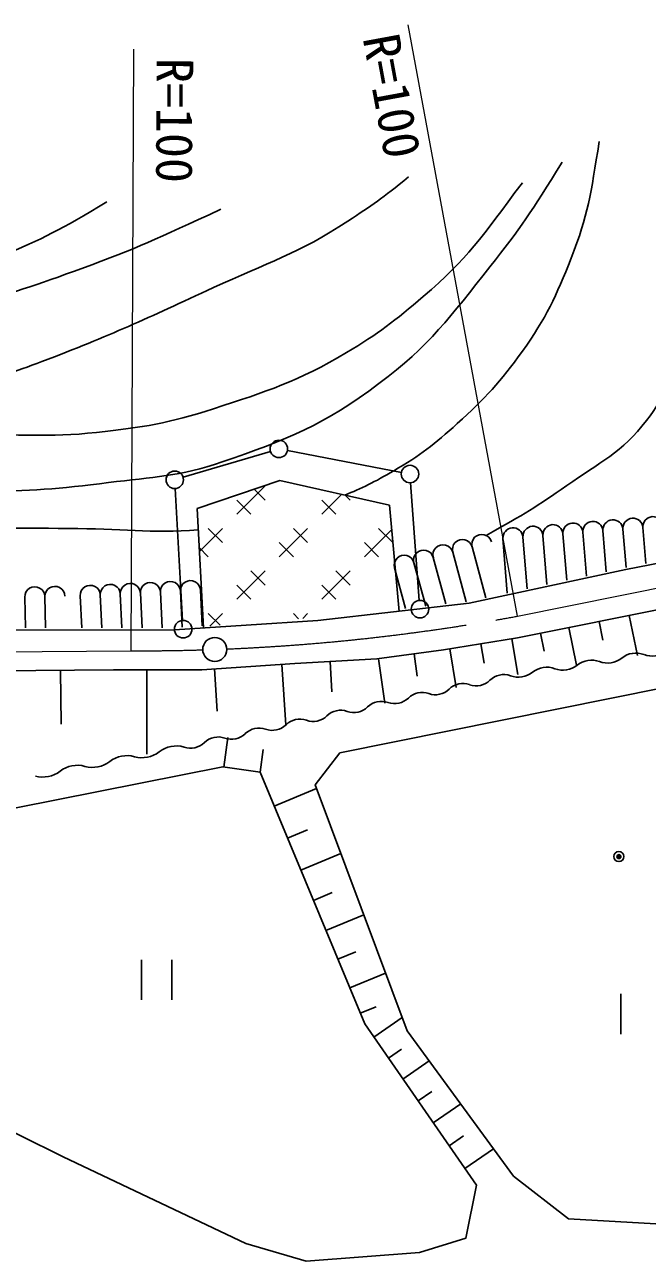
# Model space of a CAD drawing. Units: millimetres, scale not verified. Extents: x 40000 to 680000, y 20000 to 380000.
# Drawn here: x 440571 to 471602, y 252656 to 314328 of the extents above; entities that cross this region are included whole.
import ezdxf
from ezdxf.enums import TextEntityAlignment as Align

# ---------------------------------------------------------------- set-up
doc = ezdxf.new("R2010")
doc.units = ezdxf.units.MM
doc.header["$LTSCALE"] = 1000
doc.header["$PDMODE"] = 32
doc.header["$PDSIZE"] = 500
doc.linetypes.add('CHAIN', pattern=[18.5, 12, -1.5, 3.5, -1.5])
for name, color, linetype, lineweight in [('M-BGD', 7, 'Continuous', 25), ('M-BMK', 2, 'CHAIN', 13), ('M-BMK-ROW', 30, 'Continuous', 25), ('M-BMK-SRVR', 3, 'Continuous', 25), ('M-STR-HTXT', 7, 'Continuous', 13)]:
    doc.layers.add(name, color=color, linetype=linetype, lineweight=lineweight)
doc.styles.add('ＭＳ ゴシック', font='')
doc.styles.get('ＭＳ ゴシック').set_extended_font_data('MS Gothic')

msp = doc.modelspace()

# ---------------------------------------------------------------- linework, layer by layer
at = {"layer": 'M-BGD'}
for p, q in [((470537, 287153), (504675, 293835)), ((449161, 290206), (453294, 291590)), ((451135, 289914), (452549, 291328)), ((452010, 291160), (452549, 290621)), ((453294, 291590), (458758, 290373)), ((502266, 291244), (465128, 283744)), ((451135, 290621), (451842, 289914)), ((455377, 289914), (456368, 290905)), ((455377, 290621), (456084, 289914)), ((456548, 290865), (456791, 290621)), ((449479, 284245), (449161, 290206)), ((458758, 290373), (459229, 285071)), ((471387, 289255), (471532, 287449)), ((449276, 288055), (450428, 289207)), ((449720, 289207), (450428, 288500)), ((453256, 287793), (454670, 289207)), ((453963, 289207), (454670, 288500)), ((457499, 287793), (458865, 289160)), ((458206, 289207), (458913, 288500)), ((464410, 288697), (464627, 285983)), ((465406, 288776), (465613, 286195)), ((466403, 288856), (466599, 286407)), ((467400, 288936), (467585, 286619)), ((468397, 289016), (468572, 286831)), ((469394, 289095), (469558, 287044)), ((470391, 289175), (470544, 287255)), ((449265, 288248), (449720, 287793)), ((453256, 288500), (453963, 287793)), ((457499, 288500), (458206, 287793)), ((461903, 288019), (462570, 285553)), ((462868, 288280), (463552, 285752)), ((459973, 287496), (460560, 285323)), ((460938, 287758), (461565, 285438)), ((451135, 285672), (452549, 287086)), ((451842, 287086), (452549, 286379)), ((455377, 285672), (456791, 287086)), ((456084, 287086), (456791, 286379)), ((459007, 287235), (459556, 285208)), ((462718, 285471), (470537, 287153)), ((451135, 286379), (451842, 285672)), ((455377, 286379), (456084, 285672)), ((440571, 285784), (440605, 284253)), ((441571, 285805), (441605, 284253)), ((443337, 285844), (443412, 284253)), ((444335, 285891), (444414, 284253)), ((445334, 285939), (445415, 284253)), ((446333, 285986), (446416, 284253)), ((447332, 286034), (447417, 284253)), ((448331, 286081), (448417, 284277)), ((449330, 286129), (449415, 284341)), ((449720, 284965), (450306, 284379)), ((449800, 284337), (450428, 284965)), ((453963, 284965), (454225, 284702)), ((454425, 284719), (454670, 284965)), ((455173, 284607), (462718, 285471)), ((448036, 284153), (455173, 284607)), ((469199, 284566), (469389, 283626)), ((470703, 284870), (471108, 282864)), ((427944, 284107), (448036, 284153)), ((465128, 283744), (461446, 283153)), ((464859, 283700), (465145, 281916)), ((466278, 283976), (466457, 283090)), ((467695, 284262), (468074, 282382)), ((461446, 283153), (458127, 282698)), ((461760, 283203), (462071, 281267)), ((463310, 283452), (463465, 282483)), ((454036, 282471), (449400, 282153)), ((458127, 282698), (454036, 282471)), ((455798, 282569), (455882, 281061)), ((458209, 282709), (458513, 280489)), ((459985, 282953), (460137, 281842)), ((444990, 282153), (420443, 281925)), ((442360, 282128), (442385, 279441)), ((449400, 282153), (444990, 282153)), ((446660, 282153), (446660, 277942)), ((450027, 282196), (450171, 280095)), ((453387, 282426), (453594, 279414)), ((450489, 277304), (450700, 278782)), ((452298, 277045), (452460, 278176)), ((452303, 277044), (450447, 277310)), ((457516, 264497), (452303, 277044)), ((453003, 275361), (455113, 276237)), ((453666, 273764), (454664, 274179)), ((454329, 272167), (456325, 272997)), ((454957, 270657), (455901, 271049)), ((455584, 269147), (457472, 269931)), ((446396, 267697), (446396, 265697)), ((447896, 265697), (447896, 267697)), ((456178, 267719), (457070, 268090)), ((456771, 266291), (458556, 267032)), ((470284, 265990), (470284, 263990)), ((457298, 265022), (458091, 265351)), ((457975, 263835), (459387, 264812)), ((463083, 256456), (457516, 264497)), ((458699, 262788), (459353, 263241)), ((459424, 261742), (460732, 262647)), ((460180, 260650), (460862, 261122)), ((460936, 259557), (462301, 260503)), ((461725, 258418), (462437, 258911)), ((462514, 257278), (463939, 258264))]:
    msp.add_line(p, q, dxfattribs=at)
for points in [[(475189, 281816), (456279, 278016), (455042, 276426), (459637, 264143), (464939, 256897), (467678, 254777), (473775, 254423), (488974, 254865), (508061, 255307), (518222, 255484), (521403, 257251), (521757, 259195), (521403, 261404)], [(450447, 277310), (433923, 274040), (436221, 265822), (436044, 261051), (442494, 257869), (451596, 253540), (454600, 252656), (460256, 253098), (462553, 253805), (463083, 256456)]]:
    msp.add_lwpolyline(points, dxfattribs=at)
for radius in [100, 80, 60, 40, 20, 20]:
    msp.add_circle((470187, 272838), radius, dxfattribs=at)
for centre, radius, start, end in [((465905, 288816), 500, 4.57412, 184.57412), ((466902, 288896), 500, 4.57412, 184.57412), ((467898, 288976), 500, 4.57412, 184.57412), ((468895, 289056), 500, 4.57412, 184.57412), ((469892, 289135), 500, 4.57412, 184.57412), ((470889, 289215), 500, 4.57412, 184.57412), ((471886, 289295), 500, 4.57412, 184.57412), ((462386, 288149), 500, 15.1372, 195.1372), ((463351, 288410), 500, 15.1372, 195.1372), ((464908, 288737), 500, 4.57412, 184.57412), ((460455, 287627), 500, 15.1372, 195.1372), ((461421, 287888), 500, 15.1372, 195.1372), ((459490, 287366), 500, 15.1372, 195.1372), ((441071, 285795), 500, 1.24151, 181.24151), ((442071, 285816), 500, 1.24151, 181.24151), ((443836, 285867), 500, 2.72631, 182.72631), ((444835, 285915), 500, 2.72631, 182.72631), ((445834, 285963), 500, 2.72631, 182.72631), ((446833, 286010), 500, 2.72631, 182.72631), ((447832, 286058), 500, 2.72631, 182.72631), ((448830, 286105), 500, 2.72631, 182.72631), ((471842, 283971), 1128, 249.14637, 308.91291), ((468818, 281510), 1128, 69.14637, 128.91291), ((469621, 283618), 1128, 249.14637, 308.91291), ((471038, 281862), 1128, 69.14637, 128.91291), ((464447, 280939), 978, 70.16401, 134.48885), ((465180, 282912), 1128, 249.14637, 308.91291), ((466597, 281157), 1128, 69.14637, 128.91291), ((467401, 283265), 1128, 249.14637, 308.91291), ((462413, 280494), 978, 70.16401, 134.48885), ((463077, 282333), 978, 250.16401, 314.48885), ((459010, 281445), 978, 250.16401, 314.48885), ((460380, 280050), 978, 70.16401, 134.48885), ((461044, 281889), 978, 250.16401, 314.48885), ((456313, 279161), 978, 70.16401, 134.48885), ((456977, 281000), 978, 250.16401, 314.48885), ((458347, 279606), 978, 70.16401, 134.48885), ((452910, 280112), 978, 250.16401, 314.48885), ((454280, 278717), 978, 70.16401, 134.48885), ((454944, 280556), 978, 250.16401, 314.48885), ((450214, 277828), 978, 70.16401, 134.48885), ((450877, 279667), 978, 250.16401, 314.48885), ((452247, 278273), 978, 70.16401, 134.48885), ((448133, 276962), 1394, 74.22212, 127.85976), ((448844, 279223), 978, 250.16401, 314.48885), ((443951, 278682), 1394, 254.22212, 307.85976), ((445663, 276480), 1394, 74.22212, 127.85976), ((446421, 279164), 1394, 254.22212, 307.85976), ((441481, 278200), 1394, 254.22212, 307.85976), ((443192, 275998), 1394, 74.22212, 127.85976)]:
    msp.add_arc(centre, radius, start, end, dxfattribs=at)
for points, knots in [([(463579, 288855), (465503, 289943), (466082, 290280), (467586, 291343), (469224, 292499), (470346, 292993), (471565, 294585), (472536, 295852), (472861, 296724), (473481, 298195), (474517, 300653), (475009, 302083), (475618, 304680), (476268, 307450), (476333, 308554), (476576, 311901)], [0, 0, 0, 0, 1, 1, 1, 2, 2, 2, 3, 3, 3, 4, 4, 4, 5, 5, 5, 5]), ([(361702, 306890), (363693, 306605), (364443, 306548), (366197, 306669), (368446, 306824), (369578, 307670), (371797, 308069), (373674, 308406), (374764, 308717), (376660, 308511), (378887, 308269), (379997, 307443), (382039, 306522), (383777, 305737), (384551, 304893), (386312, 304164), (388176, 303392), (389354, 303348), (391323, 302911), (395643, 301953), (398071, 301419), (402449, 300774), (406997, 300105), (409578, 299964), (414165, 299669), (417413, 299460), (419241, 299210), (422492, 299374), (425793, 299541), (427655, 299734), (430892, 300406), (434255, 301104), (436204, 301418), (439365, 302764), (441509, 303676), (442324, 304085), (444671, 305490)], [0, 0, 0, 0, 1, 1, 1, 2, 2, 2, 3, 3, 3, 4, 4, 4, 5, 5, 5, 6, 6, 6, 7, 7, 7, 8, 8, 8, 9, 9, 9, 10, 10, 10, 11, 11, 11, 12, 12, 12, 12]), ([(469207, 308511), (468781, 305834), (468660, 304868), (467807, 302690), (467061, 300784), (466566, 299713), (465376, 298048), (464274, 296506), (463535, 295714), (462134, 294437), (460993, 293398), (460298, 292856), (458965, 292079), (458030, 291534), (457337, 291188), (456523, 290870)], [0, 0, 0, 0, 1, 1, 1, 2, 2, 2, 3, 3, 3, 4, 4, 4, 5, 5, 5, 5]), ([(413840, 290615), (415509, 290561), (417185, 290562), (419323, 290606), (421746, 290655), (423096, 290860), (425513, 291048), (427557, 291207), (428694, 291447), (430744, 291490), (433713, 291552), (435364, 291018), (438334, 291048), (440843, 291073), (442255, 291170), (444744, 291490), (446978, 291777), (448288, 291790), (450418, 292522), (453644, 293630), (455504, 294375), (458228, 296427), (460733, 298313), (461815, 299785), (463755, 302248), (465291, 304198), (465809, 304967), (467365, 307480)], [0, 0, 0, 0, 1, 1, 1, 2, 2, 2, 3, 3, 3, 4, 4, 4, 5, 5, 5, 6, 6, 6, 7, 7, 7, 8, 8, 8, 9, 9, 9, 9]), ([(355144, 300848), (357914, 301924), (358812, 302274), (361260, 302837), (363695, 303398), (365098, 303656), (367597, 303722), (369859, 303781), (371119, 303397), (373344, 302985), (377381, 302237), (379586, 301550), (383586, 300627), (390926, 298933), (394979, 297705), (402376, 296279), (406920, 295404), (409490, 295010), (414091, 294511), (415983, 294306), (417055, 294106), (418955, 294216), (421360, 294355), (422701, 294591), (425070, 295027), (427275, 295433), (428451, 295969), (430670, 296279), (433407, 296662), (435032, 295897), (437744, 296427), (439219, 296715), (440024, 296999), (441428, 297532), (444828, 298821), (446677, 299688), (449976, 301216), (452627, 302445), (454244, 302921), (456681, 304532), (457901, 305339), (458363, 305645), (459702, 306743)], [0, 0, 0, 0, 1, 1, 1, 2, 2, 2, 3, 3, 3, 4, 4, 4, 5, 5, 5, 6, 6, 6, 7, 7, 7, 8, 8, 8, 9, 9, 9, 10, 10, 10, 11, 11, 11, 12, 12, 12, 13, 13, 13, 14, 14, 14, 14]), ([(465376, 306448), (463315, 303709), (462675, 302680), (460439, 300774), (459028, 299572), (458200, 298923), (456607, 297974), (454192, 296535), (452650, 296042), (449976, 295174), (447769, 294458), (446461, 294245), (444155, 293995), (441693, 293728), (440292, 293934), (437818, 293848), (434333, 293727), (432381, 293642), (428902, 293406), (423744, 293055), (420882, 292252), (415713, 292301), (413124, 292325), (411710, 292845), (409155, 293258), (405922, 293782), (404118, 294118), (400902, 294732), (395336, 295795), (392231, 296459), (386681, 297606), (381352, 298707), (378416, 299582), (373049, 300480), (370359, 300929), (368849, 301452), (366123, 301364), (362897, 301259), (361102, 300850), (357944, 300185), (354834, 299529), (353245, 298551), (350133, 297901), (348281, 297513), (347235, 297239), (345344, 297164), (344452, 297128), (344121, 297112), (343060, 297164)], [0, 0, 0, 0, 1, 1, 1, 2, 2, 2, 3, 3, 3, 4, 4, 4, 5, 5, 5, 6, 6, 6, 7, 7, 7, 8, 8, 8, 9, 9, 9, 10, 10, 10, 11, 11, 11, 12, 12, 12, 13, 13, 13, 14, 14, 14, 15, 15, 15, 16, 16, 16, 16]), ([(450344, 305122), (447100, 303632), (446179, 303186), (443418, 302174), (441145, 301341), (439855, 300911), (437523, 300258), (434120, 299306), (432158, 298973), (428681, 298343), (426366, 297923), (425060, 297692), (422713, 297532), (420214, 297361), (418806, 297503), (416302, 297532), (412704, 297573), (410681, 297503), (407091, 297753), (404196, 297955), (402595, 298291), (399723, 298711), (396605, 299167), (394823, 299274), (391765, 300037), (389071, 300710), (387611, 301271), (384986, 302174), (383565, 302663), (382737, 302866), (381376, 303501), (380301, 304001), (379843, 304585), (378723, 304974), (377293, 305471), (376395, 305387), (374891, 305564), (372800, 305809), (371617, 306019), (369512, 305932), (366865, 305823), (365407, 305412), (362807, 304901), (360868, 304519), (360215, 304374), (357870, 303795)], [0, 0, 0, 0, 1, 1, 1, 2, 2, 2, 3, 3, 3, 4, 4, 4, 5, 5, 5, 6, 6, 6, 7, 7, 7, 8, 8, 8, 9, 9, 9, 10, 10, 10, 11, 11, 11, 12, 12, 12, 13, 13, 13, 14, 14, 14, 15, 15, 15, 15]), ([(449218, 289131), (446875, 288959), (445313, 289192), (442755, 289206), (439934, 289221), (438354, 289243), (435534, 289279), (433807, 289302), (432838, 289426), (431113, 289353), (428311, 289235), (426765, 288832), (423965, 288690), (420573, 288518), (418664, 288389), (415270, 288543), (412146, 288684), (410394, 288889), (407313, 289427), (404541, 289910), (403049, 290470), (400313, 291122), (397120, 291881), (395328, 292288), (392134, 293037), (389197, 293726), (387550, 294099), (384618, 294806), (380899, 295702), (378870, 296448), (375112, 297164), (372289, 297701), (370689, 298013), (367818, 298122), (365744, 298200), (364532, 298304), (362512, 297827), (359854, 297199), (358473, 296455), (355955, 295395), (354020, 294581), (353041, 293887), (351091, 293111), (349459, 292462), (348511, 292180), (346818, 291711), (344527, 291077), (343671, 290976), (340849, 290532)], [0, 0, 0, 0, 1, 1, 1, 2, 2, 2, 3, 3, 3, 4, 4, 4, 5, 5, 5, 6, 6, 6, 7, 7, 7, 8, 8, 8, 9, 9, 9, 10, 10, 10, 11, 11, 11, 12, 12, 12, 13, 13, 13, 14, 14, 14, 15, 15, 15, 16, 16, 16, 16])]:
    msp.add_open_spline(points, degree=3, knots=knots, dxfattribs=at)
msp.add_point((470187, 272838), dxfattribs=at)
at = {"layer": 'M-BMK'}
for p, q in [((465131, 284828), (503225, 292556)), ((420543, 282932), (445882, 283104))]:
    msp.add_line(p, q, dxfattribs=at)
for start, end in [(272.39553, 280.47555), (269.75908, 271.73107)]:
    msp.add_arc((446317, 386578), 103474, start, end, dxfattribs=at)
at = {"layer": 'M-BMK-ROW'}
for p, q in [((448467, 291757), (452822, 293048)), ((453669, 293090), (459348, 292001)), ((448443, 284616), (448073, 291198)), ((459808, 291484), (460239, 285616))]:
    msp.add_line(p, q, dxfattribs=at)
for centre in [(453240, 293172), (459776, 291918), (448049, 291633), (460271, 285181), (448468, 284181)]:
    msp.add_circle(centre, 436, dxfattribs=at)
at = {"layer": 'M-BMK-SRVR'}
msp.add_circle((450043, 283170), 600, dxfattribs=at)
at = {"layer": 'M-STR-HTXT'}
for p, q in [((465131, 284828), (459676, 314328)), ((445882, 283104), (446008, 313104))]:
    msp.add_line(p, q, dxfattribs=at)

# ---------------------------------------------------------------- texts
at = {"layer": 'M-STR-HTXT', "style": 'ＭＳ ゴシック'}
for rotation, p in [(280.476, (457438, 310510)), (269.759, (446585, 309561))]:
    msp.add_text('R=100', height=1833, rotation=rotation, dxfattribs=at).set_placement(p, align=Align.BOTTOM_CENTER)

doc.saveas('drawing.dxf')
